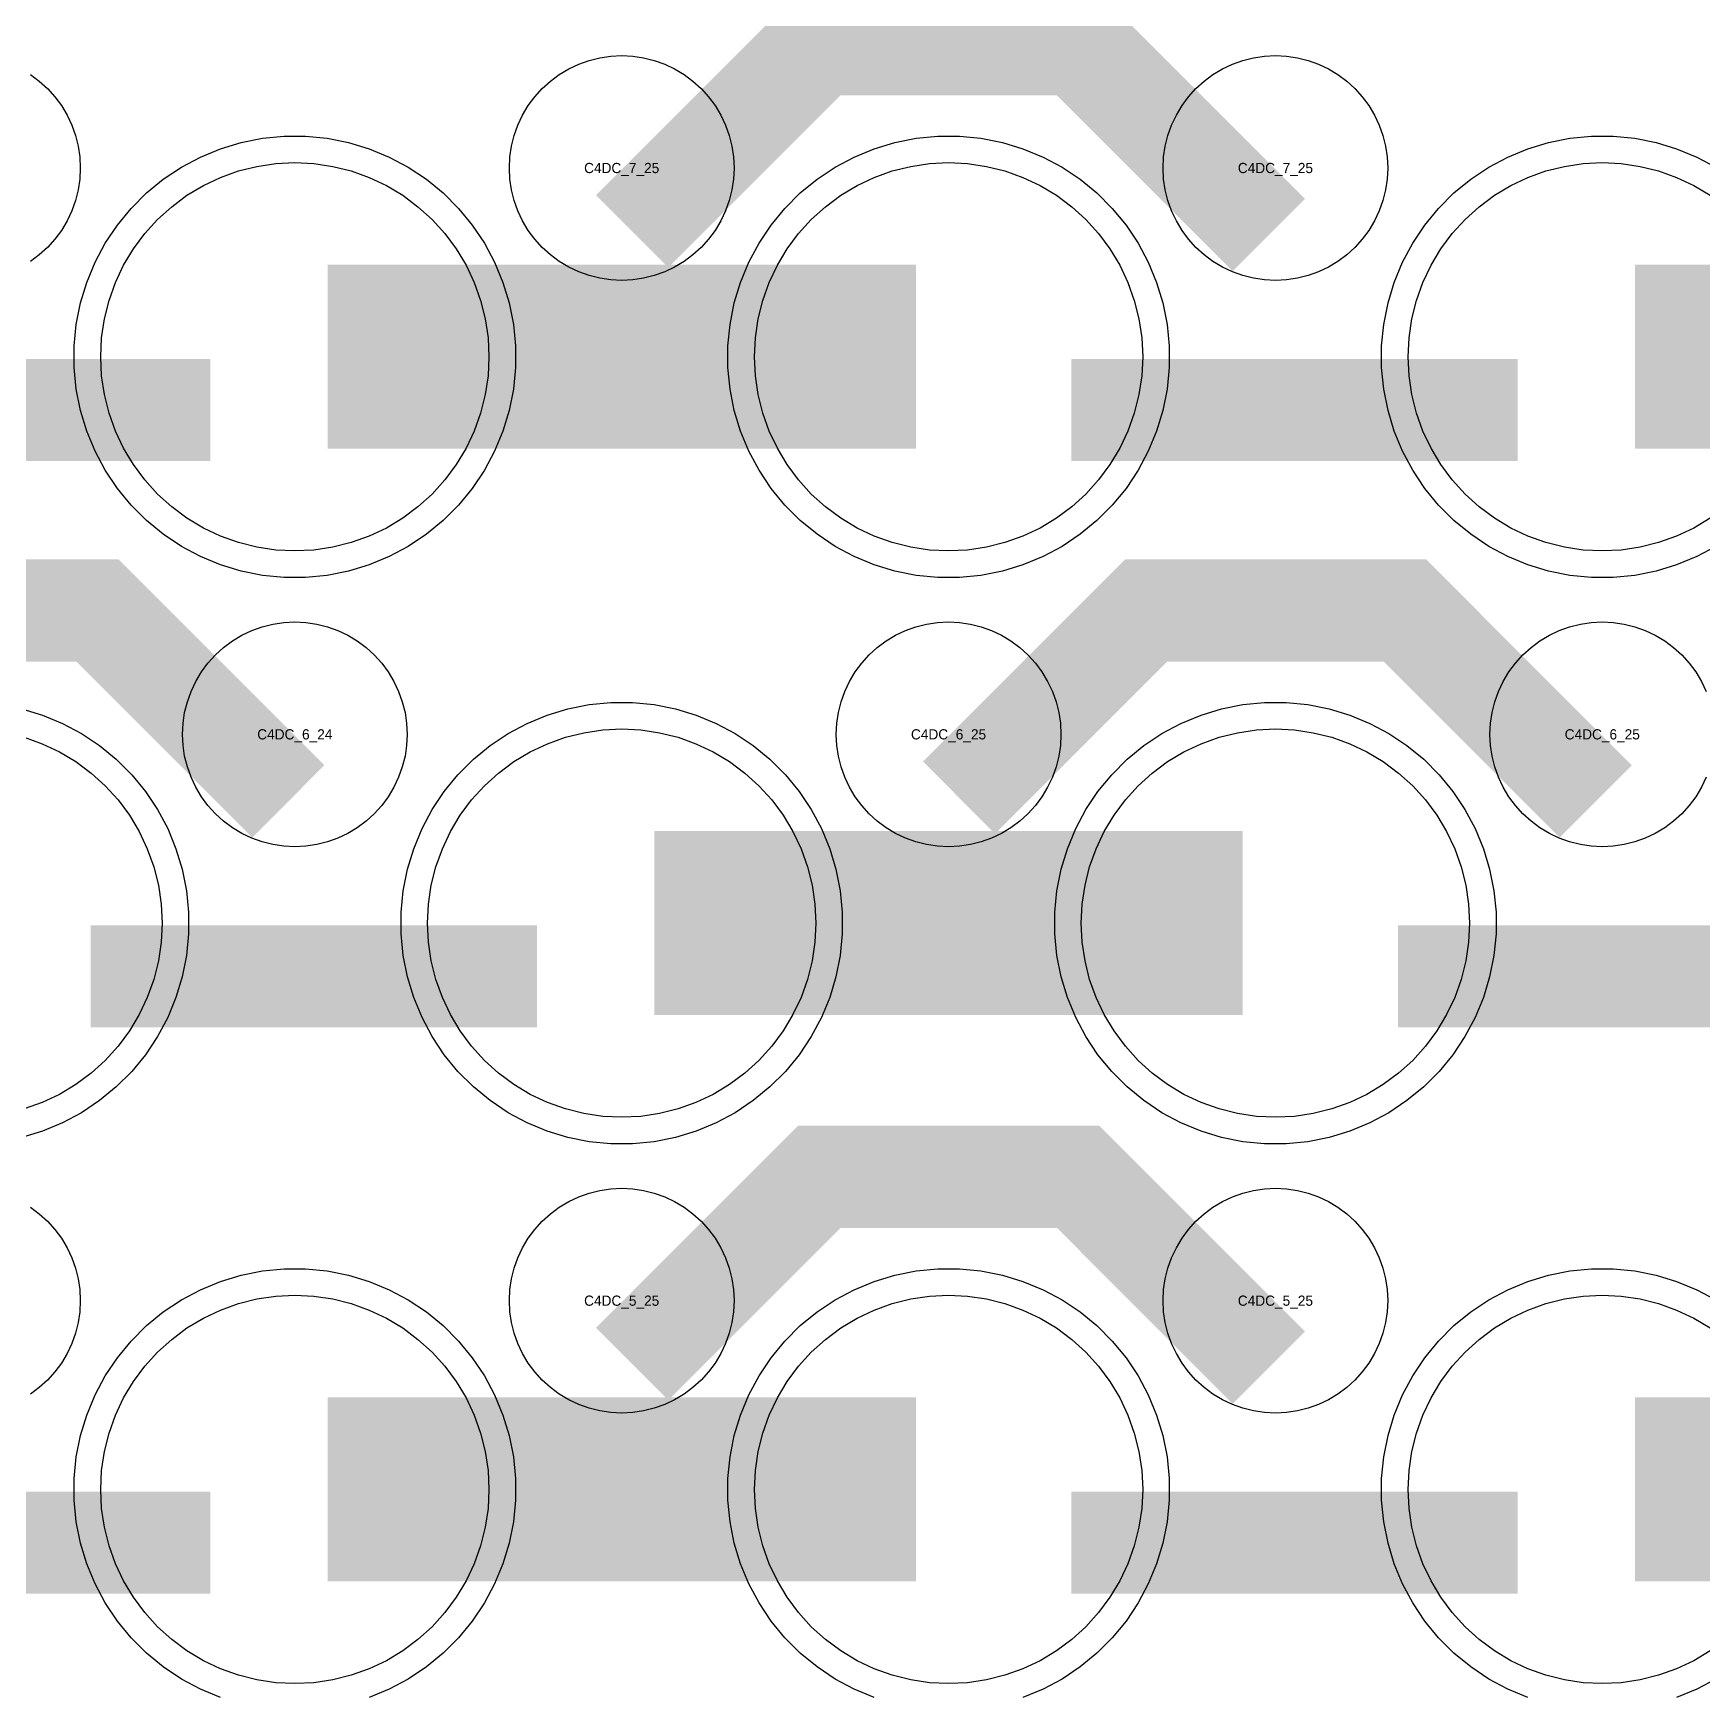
# Model space of a CAD drawing. Extents: x -11880 to 11880, y -14992 to 14992.
# Drawn here: x -4144 to -3735.4, y -14196 to -13790.5 of the extents above; entities that cross this region are included whole.
import ezdxf
from ezdxf.enums import TextEntityAlignment as Align

# ---------------------------------------------------------------- set-up
doc = ezdxf.new("R2010")
doc.units = 0
doc.header["$MEASUREMENT"] = 0
for name, color, linetype in [('GDS_775_DT_237', 138, 'CONTINUOUS'), ('RDL1_FS', 34, 'CONTINUOUS'), ('RDL_BS', 160, 'CONTINUOUS')]:
    doc.layers.add(name, color=color, linetype=linetype)

msp = doc.modelspace()

# ---------------------------------------------------------------- linework, layer by layer
at = {"layer": 'RDL1_FS', "color": 241, "true_color": 0xf7abae}
for points in [[(-4080, -13917.124), (-4084.657, -13916.895), (-4089.268, -13916.211), (-4093.791, -13915.079), (-4098.181, -13913.507), (-4102.395, -13911.515), (-4106.395, -13909.117), (-4110.14, -13906.339), (-4113.594, -13903.209), (-4116.724, -13899.755), (-4119.502, -13896.01), (-4121.9, -13892.01), (-4123.892, -13887.796), (-4125.464, -13883.406), (-4126.596, -13878.883), (-4127.28, -13874.272), (-4127.509, -13869.615), (-4127.28, -13864.958), (-4126.596, -13860.347), (-4125.464, -13855.824), (-4123.892, -13851.434), (-4121.9, -13847.22), (-4119.502, -13843.22), (-4116.724, -13839.475), (-4113.594, -13836.021), (-4110.14, -13832.891), (-4106.395, -13830.113), (-4102.395, -13827.715), (-4098.181, -13825.723), (-4093.791, -13824.151), (-4089.268, -13823.019), (-4084.657, -13822.335), (-4080, -13822.106), (-4075.343, -13822.335), (-4070.732, -13823.019), (-4066.209, -13824.151), (-4061.819, -13825.723), (-4057.605, -13827.715), (-4053.605, -13830.113), (-4049.86, -13832.891), (-4046.406, -13836.021), (-4043.276, -13839.475), (-4040.498, -13843.22), (-4038.1, -13847.22), (-4036.108, -13851.434), (-4034.536, -13855.824), (-4033.404, -13860.347), (-4032.72, -13864.958), (-4032.491, -13869.615), (-4032.72, -13874.272), (-4033.404, -13878.883), (-4034.536, -13883.406), (-4036.108, -13887.796), (-4038.1, -13892.01), (-4040.498, -13896.01), (-4043.276, -13899.755), (-4046.406, -13903.209), (-4049.86, -13906.339), (-4053.605, -13909.117), (-4057.605, -13911.515), (-4061.819, -13913.507), (-4066.209, -13915.079), (-4070.732, -13916.211), (-4075.343, -13916.895)], [(-3920, -13917.124), (-3924.657, -13916.895), (-3929.268, -13916.211), (-3933.791, -13915.079), (-3938.181, -13913.507), (-3942.395, -13911.515), (-3946.395, -13909.117), (-3950.14, -13906.339), (-3953.594, -13903.209), (-3956.724, -13899.755), (-3959.502, -13896.01), (-3961.9, -13892.01), (-3963.892, -13887.796), (-3965.464, -13883.406), (-3966.596, -13878.883), (-3967.28, -13874.272), (-3967.509, -13869.615), (-3967.28, -13864.958), (-3966.596, -13860.347), (-3965.464, -13855.824), (-3963.892, -13851.434), (-3961.9, -13847.22), (-3959.502, -13843.22), (-3956.724, -13839.475), (-3953.594, -13836.021), (-3950.14, -13832.891), (-3946.395, -13830.113), (-3942.395, -13827.715), (-3938.181, -13825.723), (-3933.791, -13824.151), (-3929.268, -13823.019), (-3924.657, -13822.335), (-3920, -13822.106), (-3915.343, -13822.335), (-3910.732, -13823.019), (-3906.209, -13824.151), (-3901.819, -13825.723), (-3897.605, -13827.715), (-3893.605, -13830.113), (-3889.86, -13832.891), (-3886.406, -13836.021), (-3883.276, -13839.475), (-3880.498, -13843.22), (-3878.1, -13847.22), (-3876.108, -13851.434), (-3874.536, -13855.824), (-3873.404, -13860.347), (-3872.72, -13864.958), (-3872.491, -13869.615), (-3872.72, -13874.272), (-3873.404, -13878.883), (-3874.536, -13883.406), (-3876.108, -13887.796), (-3878.1, -13892.01), (-3880.498, -13896.01), (-3883.276, -13899.755), (-3886.406, -13903.209), (-3889.86, -13906.339), (-3893.605, -13909.117), (-3897.605, -13911.515), (-3901.819, -13913.507), (-3906.209, -13915.079), (-3910.732, -13916.211), (-3915.343, -13916.895)], [(-4000, -14055.689), (-4004.657, -14055.46), (-4009.268, -14054.776), (-4013.791, -14053.644), (-4018.181, -14052.072), (-4022.395, -14050.08), (-4026.395, -14047.682), (-4030.14, -14044.904), (-4033.594, -14041.774), (-4036.724, -14038.32), (-4039.502, -14034.575), (-4041.9, -14030.575), (-4043.892, -14026.361), (-4045.464, -14021.971), (-4046.596, -14017.448), (-4047.28, -14012.837), (-4047.509, -14008.18), (-4047.28, -14003.523), (-4046.596, -13998.912), (-4045.464, -13994.389), (-4043.892, -13989.999), (-4041.9, -13985.785), (-4039.502, -13981.785), (-4036.724, -13978.04), (-4033.594, -13974.586), (-4030.14, -13971.456), (-4026.395, -13968.678), (-4022.395, -13966.28), (-4018.181, -13964.288), (-4013.791, -13962.716), (-4009.268, -13961.584), (-4004.657, -13960.9), (-4000, -13960.671), (-3995.343, -13960.9), (-3990.732, -13961.584), (-3986.209, -13962.716), (-3981.819, -13964.288), (-3977.605, -13966.28), (-3973.605, -13968.678), (-3969.86, -13971.456), (-3966.406, -13974.586), (-3963.276, -13978.04), (-3960.498, -13981.785), (-3958.1, -13985.785), (-3956.108, -13989.999), (-3954.536, -13994.389), (-3953.404, -13998.912), (-3952.72, -14003.523), (-3952.491, -14008.18), (-3952.72, -14012.837), (-3953.404, -14017.448), (-3954.536, -14021.971), (-3956.108, -14026.361), (-3958.1, -14030.575), (-3960.498, -14034.575), (-3963.276, -14038.32), (-3966.406, -14041.774), (-3969.86, -14044.904), (-3973.605, -14047.682), (-3977.605, -14050.08), (-3981.819, -14052.072), (-3986.209, -14053.644), (-3990.732, -14054.776), (-3995.343, -14055.46)], [(-3840, -14055.689), (-3844.657, -14055.46), (-3849.268, -14054.776), (-3853.791, -14053.644), (-3858.181, -14052.072), (-3862.395, -14050.08), (-3866.395, -14047.682), (-3870.14, -14044.904), (-3873.594, -14041.774), (-3876.724, -14038.32), (-3879.502, -14034.575), (-3881.9, -14030.575), (-3883.892, -14026.361), (-3885.464, -14021.971), (-3886.596, -14017.448), (-3887.28, -14012.837), (-3887.509, -14008.18), (-3887.28, -14003.523), (-3886.596, -13998.912), (-3885.464, -13994.389), (-3883.892, -13989.999), (-3881.9, -13985.785), (-3879.502, -13981.785), (-3876.724, -13978.04), (-3873.594, -13974.586), (-3870.14, -13971.456), (-3866.395, -13968.678), (-3862.395, -13966.28), (-3858.181, -13964.288), (-3853.791, -13962.716), (-3849.268, -13961.584), (-3844.657, -13960.9), (-3840, -13960.671), (-3835.343, -13960.9), (-3830.732, -13961.584), (-3826.209, -13962.716), (-3821.819, -13964.288), (-3817.605, -13966.28), (-3813.605, -13968.678), (-3809.86, -13971.456), (-3806.406, -13974.586), (-3803.276, -13978.04), (-3800.498, -13981.785), (-3798.1, -13985.785), (-3796.108, -13989.999), (-3794.536, -13994.389), (-3793.404, -13998.912), (-3792.72, -14003.523), (-3792.491, -14008.18), (-3792.72, -14012.837), (-3793.404, -14017.448), (-3794.536, -14021.971), (-3796.108, -14026.361), (-3798.1, -14030.575), (-3800.498, -14034.575), (-3803.276, -14038.32), (-3806.406, -14041.774), (-3809.86, -14044.904), (-3813.605, -14047.682), (-3817.605, -14050.08), (-3821.819, -14052.072), (-3826.209, -14053.644), (-3830.732, -14054.776), (-3835.343, -14055.46)], [(-4080, -14194.254), (-4084.657, -14194.025), (-4089.268, -14193.341), (-4093.791, -14192.209), (-4098.181, -14190.637), (-4102.395, -14188.645), (-4106.395, -14186.247), (-4110.14, -14183.469), (-4113.594, -14180.339), (-4116.724, -14176.885), (-4119.502, -14173.14), (-4121.9, -14169.14), (-4123.892, -14164.926), (-4125.464, -14160.536), (-4126.596, -14156.013), (-4127.28, -14151.402), (-4127.509, -14146.745), (-4127.28, -14142.088), (-4126.596, -14137.477), (-4125.464, -14132.954), (-4123.892, -14128.564), (-4121.9, -14124.35), (-4119.502, -14120.35), (-4116.724, -14116.605), (-4113.594, -14113.151), (-4110.14, -14110.021), (-4106.395, -14107.243), (-4102.395, -14104.845), (-4098.181, -14102.853), (-4093.791, -14101.281), (-4089.268, -14100.149), (-4084.657, -14099.465), (-4080, -14099.236), (-4075.343, -14099.465), (-4070.732, -14100.149), (-4066.209, -14101.281), (-4061.819, -14102.853), (-4057.605, -14104.845), (-4053.605, -14107.243), (-4049.86, -14110.021), (-4046.406, -14113.151), (-4043.276, -14116.605), (-4040.498, -14120.35), (-4038.1, -14124.35), (-4036.108, -14128.564), (-4034.536, -14132.954), (-4033.404, -14137.477), (-4032.72, -14142.088), (-4032.491, -14146.745), (-4032.72, -14151.402), (-4033.404, -14156.013), (-4034.536, -14160.536), (-4036.108, -14164.926), (-4038.1, -14169.14), (-4040.498, -14173.14), (-4043.276, -14176.885), (-4046.406, -14180.339), (-4049.86, -14183.469), (-4053.605, -14186.247), (-4057.605, -14188.645), (-4061.819, -14190.637), (-4066.209, -14192.209), (-4070.732, -14193.341), (-4075.343, -14194.025)], [(-3920, -14194.254), (-3924.657, -14194.025), (-3929.268, -14193.341), (-3933.791, -14192.209), (-3938.181, -14190.637), (-3942.395, -14188.645), (-3946.395, -14186.247), (-3950.14, -14183.469), (-3953.594, -14180.339), (-3956.724, -14176.885), (-3959.502, -14173.14), (-3961.9, -14169.14), (-3963.892, -14164.926), (-3965.464, -14160.536), (-3966.596, -14156.013), (-3967.28, -14151.402), (-3967.509, -14146.745), (-3967.28, -14142.088), (-3966.596, -14137.477), (-3965.464, -14132.954), (-3963.892, -14128.564), (-3961.9, -14124.35), (-3959.502, -14120.35), (-3956.724, -14116.605), (-3953.594, -14113.151), (-3950.14, -14110.021), (-3946.395, -14107.243), (-3942.395, -14104.845), (-3938.181, -14102.853), (-3933.791, -14101.281), (-3929.268, -14100.149), (-3924.657, -14099.465), (-3920, -14099.236), (-3915.343, -14099.465), (-3910.732, -14100.149), (-3906.209, -14101.281), (-3901.819, -14102.853), (-3897.605, -14104.845), (-3893.605, -14107.243), (-3889.86, -14110.021), (-3886.406, -14113.151), (-3883.276, -14116.605), (-3880.498, -14120.35), (-3878.1, -14124.35), (-3876.108, -14128.564), (-3874.536, -14132.954), (-3873.404, -14137.477), (-3872.72, -14142.088), (-3872.491, -14146.745), (-3872.72, -14151.402), (-3873.404, -14156.013), (-3874.536, -14160.536), (-3876.108, -14164.926), (-3878.1, -14169.14), (-3880.498, -14173.14), (-3883.276, -14176.885), (-3886.406, -14180.339), (-3889.86, -14183.469), (-3893.605, -14186.247), (-3897.605, -14188.645), (-3901.819, -14190.637), (-3906.209, -14192.209), (-3910.732, -14193.341), (-3915.343, -14194.025)]]:
    msp.add_lwpolyline(points, close=True, dxfattribs=at)
for points in [[(-3733.605, -13909.117), (-3737.605, -13911.515), (-3741.819, -13913.507), (-3746.209, -13915.079), (-3750.732, -13916.211), (-3755.343, -13916.895), (-3760, -13917.124), (-3764.657, -13916.895), (-3769.268, -13916.211), (-3773.791, -13915.079), (-3778.181, -13913.507), (-3782.395, -13911.515), (-3786.395, -13909.117), (-3790.14, -13906.339), (-3793.594, -13903.209), (-3796.724, -13899.755), (-3799.502, -13896.01), (-3801.9, -13892.01), (-3803.892, -13887.796), (-3805.464, -13883.406), (-3806.596, -13878.883), (-3807.28, -13874.272), (-3807.509, -13869.615), (-3807.28, -13864.958), (-3806.596, -13860.347), (-3805.464, -13855.824), (-3803.892, -13851.434), (-3801.9, -13847.22), (-3799.502, -13843.22), (-3796.724, -13839.475), (-3793.594, -13836.021), (-3790.14, -13832.891), (-3786.395, -13830.113), (-3782.395, -13827.715), (-3778.181, -13825.723), (-3773.791, -13824.151), (-3769.268, -13823.019), (-3764.657, -13822.335), (-3760, -13822.106), (-3755.343, -13822.335), (-3750.732, -13823.019), (-3746.209, -13824.151), (-3741.819, -13825.723), (-3737.605, -13827.715), (-3733.605, -13830.113)], [(-4146.209, -13962.716), (-4141.819, -13964.288), (-4137.605, -13966.28), (-4133.605, -13968.678), (-4129.86, -13971.456), (-4126.406, -13974.586), (-4123.276, -13978.04), (-4120.498, -13981.785), (-4118.1, -13985.785), (-4116.108, -13989.999), (-4114.536, -13994.389), (-4113.404, -13998.912), (-4112.72, -14003.523), (-4112.491, -14008.18), (-4112.72, -14012.837), (-4113.404, -14017.448), (-4114.536, -14021.971), (-4116.108, -14026.361), (-4118.1, -14030.575), (-4120.498, -14034.575), (-4123.276, -14038.32), (-4126.406, -14041.774), (-4129.86, -14044.904), (-4133.605, -14047.682), (-4137.605, -14050.08), (-4141.819, -14052.072), (-4146.209, -14053.644)], [(-3733.605, -14186.247), (-3737.605, -14188.645), (-3741.819, -14190.637), (-3746.209, -14192.209), (-3750.732, -14193.341), (-3755.343, -14194.025), (-3760, -14194.254), (-3764.657, -14194.025), (-3769.268, -14193.341), (-3773.791, -14192.209), (-3778.181, -14190.637), (-3782.395, -14188.645), (-3786.395, -14186.247), (-3790.14, -14183.469), (-3793.594, -14180.339), (-3796.724, -14176.885), (-3799.502, -14173.14), (-3801.9, -14169.14), (-3803.892, -14164.926), (-3805.464, -14160.536), (-3806.596, -14156.013), (-3807.28, -14151.402), (-3807.509, -14146.745), (-3807.28, -14142.088), (-3806.596, -14137.477), (-3805.464, -14132.954), (-3803.892, -14128.564), (-3801.9, -14124.35), (-3799.502, -14120.35), (-3796.724, -14116.605), (-3793.594, -14113.151), (-3790.14, -14110.021), (-3786.395, -14107.243), (-3782.395, -14104.845), (-3778.181, -14102.853), (-3773.791, -14101.281), (-3769.268, -14100.149), (-3764.657, -14099.465), (-3760, -14099.236), (-3755.343, -14099.465), (-3750.732, -14100.149), (-3746.209, -14101.281), (-3741.819, -14102.853), (-3737.605, -14104.845), (-3733.605, -14107.243)]]:
    msp.add_lwpolyline(points, dxfattribs=at)
for points in [[(-4071.998, -13869.615, 45, 45, 0), (-3999.998, -13869.615, 45, 45, 0)], [(-3999.998, -13869.615, 45, 45, 0), (-3927.998, -13869.615, 45, 45, 0)], [(-3751.998, -13869.615, 45, 45, 0), (-3679.998, -13869.615, 45, 45, 0)], [(-3991.998, -14008.18, 45, 45, 0), (-3919.998, -14008.18, 45, 45, 0)], [(-3919.998, -14008.18, 45, 45, 0), (-3847.998, -14008.18, 45, 45, 0)], [(-4071.998, -14146.745, 45, 45, 0), (-3999.998, -14146.745, 45, 45, 0)], [(-3999.998, -14146.745, 45, 45, 0), (-3927.998, -14146.745, 45, 45, 0)], [(-3751.998, -14146.745, 45, 45, 0), (-3679.998, -14146.745, 45, 45, 0)]]:
    msp.add_lwpolyline(points, format="xyseb", dxfattribs=at)
at = {"layer": 'RDL_BS'}
for points in [[(-3997.438, -13838.929, 25, 25, 0), (-3951.623, -13793.114, 25, 25, 0), (-3918.07, -13793.114, 25, 25, 0)], [(-3841.599, -13839.828, 25, 25, 0), (-3888.313, -13793.114, 25, 25, 0), (-3918.071, -13793.114, 25, 25, 0)], [(-4081.599, -13978.393, 25, 25, 0), (-4128.313, -13931.679, 25, 25, 0), (-4158.071, -13931.679, 25, 25, 0)], [(-3917.438, -13977.494, 25, 25, 0), (-3871.623, -13931.679, 25, 25, 0), (-3838.07, -13931.679, 25, 25, 0)], [(-3761.599, -13978.393, 25, 25, 0), (-3808.313, -13931.679, 25, 25, 0), (-3838.071, -13931.679, 25, 25, 0)], [(-3997.438, -14116.059, 25, 25, 0), (-3951.623, -14070.244, 25, 25, 0), (-3918.07, -14070.244, 25, 25, 0)], [(-3841.599, -14116.958, 25, 25, 0), (-3888.313, -14070.244, 25, 25, 0), (-3918.071, -14070.244, 25, 25, 0)]]:
    msp.add_lwpolyline(points, format="xyseb", dxfattribs=at)
for points in [[(-4000, -13850.921), (-4002.693, -13850.789), (-4005.365, -13850.393), (-4007.984, -13849.736), (-4010.519, -13848.829), (-4012.956, -13847.677), (-4015.28, -13846.284), (-4017.443, -13844.681), (-4019.442, -13842.869), (-4021.254, -13840.87), (-4022.857, -13838.707), (-4024.25, -13836.383), (-4025.402, -13833.946), (-4026.309, -13831.411), (-4026.966, -13828.792), (-4027.362, -13826.12), (-4027.494, -13823.427), (-4027.362, -13820.734), (-4026.966, -13818.062), (-4026.309, -13815.443), (-4025.402, -13812.908), (-4024.25, -13810.471), (-4022.857, -13808.147), (-4021.254, -13805.984), (-4019.442, -13803.985), (-4017.443, -13802.173), (-4015.28, -13800.57), (-4012.956, -13799.177), (-4010.519, -13798.025), (-4007.984, -13797.118), (-4005.365, -13796.461), (-4002.693, -13796.065), (-4000, -13795.933), (-3997.307, -13796.065), (-3994.635, -13796.461), (-3992.016, -13797.118), (-3989.481, -13798.025), (-3987.044, -13799.177), (-3984.72, -13800.57), (-3982.557, -13802.173), (-3980.558, -13803.985), (-3978.746, -13805.984), (-3977.143, -13808.147), (-3975.75, -13810.471), (-3974.598, -13812.908), (-3973.691, -13815.443), (-3973.034, -13818.062), (-3972.638, -13820.734), (-3972.506, -13823.427), (-3972.638, -13826.12), (-3973.034, -13828.792), (-3973.691, -13831.411), (-3974.598, -13833.946), (-3975.75, -13836.383), (-3977.143, -13838.707), (-3978.746, -13840.87), (-3980.558, -13842.869), (-3982.557, -13844.681), (-3984.72, -13846.284), (-3987.044, -13847.677), (-3989.481, -13848.829), (-3992.016, -13849.736), (-3994.635, -13850.393), (-3997.307, -13850.789)], [(-3840, -13850.921), (-3842.693, -13850.789), (-3845.365, -13850.393), (-3847.984, -13849.736), (-3850.519, -13848.829), (-3852.956, -13847.677), (-3855.28, -13846.284), (-3857.443, -13844.681), (-3859.442, -13842.869), (-3861.254, -13840.87), (-3862.857, -13838.707), (-3864.25, -13836.383), (-3865.402, -13833.946), (-3866.309, -13831.411), (-3866.966, -13828.792), (-3867.362, -13826.12), (-3867.494, -13823.427), (-3867.362, -13820.734), (-3866.966, -13818.062), (-3866.309, -13815.443), (-3865.402, -13812.908), (-3864.25, -13810.471), (-3862.857, -13808.147), (-3861.254, -13805.984), (-3859.442, -13803.985), (-3857.443, -13802.173), (-3855.28, -13800.57), (-3852.956, -13799.177), (-3850.519, -13798.025), (-3847.984, -13797.118), (-3845.365, -13796.461), (-3842.693, -13796.065), (-3840, -13795.933), (-3837.307, -13796.065), (-3834.635, -13796.461), (-3832.016, -13797.118), (-3829.481, -13798.025), (-3827.044, -13799.177), (-3824.72, -13800.57), (-3822.557, -13802.173), (-3820.558, -13803.985), (-3818.746, -13805.984), (-3817.143, -13808.147), (-3815.75, -13810.471), (-3814.598, -13812.908), (-3813.691, -13815.443), (-3813.034, -13818.062), (-3812.638, -13820.734), (-3812.506, -13823.427), (-3812.638, -13826.12), (-3813.034, -13828.792), (-3813.691, -13831.411), (-3814.598, -13833.946), (-3815.75, -13836.383), (-3817.143, -13838.707), (-3818.746, -13840.87), (-3820.558, -13842.869), (-3822.557, -13844.681), (-3824.72, -13846.284), (-3827.044, -13847.677), (-3829.481, -13848.829), (-3832.016, -13849.736), (-3834.635, -13850.393), (-3837.307, -13850.789)], [(-4080, -13989.486), (-4082.693, -13989.354), (-4085.365, -13988.958), (-4087.984, -13988.301), (-4090.519, -13987.394), (-4092.956, -13986.242), (-4095.28, -13984.849), (-4097.443, -13983.246), (-4099.442, -13981.434), (-4101.254, -13979.435), (-4102.857, -13977.272), (-4104.25, -13974.948), (-4105.402, -13972.511), (-4106.309, -13969.976), (-4106.966, -13967.357), (-4107.362, -13964.685), (-4107.494, -13961.992), (-4107.362, -13959.299), (-4106.966, -13956.627), (-4106.309, -13954.008), (-4105.402, -13951.473), (-4104.25, -13949.036), (-4102.857, -13946.712), (-4101.254, -13944.549), (-4099.442, -13942.55), (-4097.443, -13940.738), (-4095.28, -13939.135), (-4092.956, -13937.742), (-4090.519, -13936.59), (-4087.984, -13935.683), (-4085.365, -13935.026), (-4082.693, -13934.63), (-4080, -13934.498), (-4077.307, -13934.63), (-4074.635, -13935.026), (-4072.016, -13935.683), (-4069.481, -13936.59), (-4067.044, -13937.742), (-4064.72, -13939.135), (-4062.557, -13940.738), (-4060.558, -13942.55), (-4058.746, -13944.549), (-4057.143, -13946.712), (-4055.75, -13949.036), (-4054.598, -13951.473), (-4053.691, -13954.008), (-4053.034, -13956.627), (-4052.638, -13959.299), (-4052.506, -13961.992), (-4052.638, -13964.685), (-4053.034, -13967.357), (-4053.691, -13969.976), (-4054.598, -13972.511), (-4055.75, -13974.948), (-4057.143, -13977.272), (-4058.746, -13979.435), (-4060.558, -13981.434), (-4062.557, -13983.246), (-4064.72, -13984.849), (-4067.044, -13986.242), (-4069.481, -13987.394), (-4072.016, -13988.301), (-4074.635, -13988.958), (-4077.307, -13989.354)], [(-3920, -13989.486), (-3922.693, -13989.354), (-3925.365, -13988.958), (-3927.984, -13988.301), (-3930.519, -13987.394), (-3932.956, -13986.242), (-3935.28, -13984.849), (-3937.443, -13983.246), (-3939.442, -13981.434), (-3941.254, -13979.435), (-3942.857, -13977.272), (-3944.25, -13974.948), (-3945.402, -13972.511), (-3946.309, -13969.976), (-3946.966, -13967.357), (-3947.362, -13964.685), (-3947.494, -13961.992), (-3947.362, -13959.299), (-3946.966, -13956.627), (-3946.309, -13954.008), (-3945.402, -13951.473), (-3944.25, -13949.036), (-3942.857, -13946.712), (-3941.254, -13944.549), (-3939.442, -13942.55), (-3937.443, -13940.738), (-3935.28, -13939.135), (-3932.956, -13937.742), (-3930.519, -13936.59), (-3927.984, -13935.683), (-3925.365, -13935.026), (-3922.693, -13934.63), (-3920, -13934.498), (-3917.307, -13934.63), (-3914.635, -13935.026), (-3912.016, -13935.683), (-3909.481, -13936.59), (-3907.044, -13937.742), (-3904.72, -13939.135), (-3902.557, -13940.738), (-3900.558, -13942.55), (-3898.746, -13944.549), (-3897.143, -13946.712), (-3895.75, -13949.036), (-3894.598, -13951.473), (-3893.691, -13954.008), (-3893.034, -13956.627), (-3892.638, -13959.299), (-3892.506, -13961.992), (-3892.638, -13964.685), (-3893.034, -13967.357), (-3893.691, -13969.976), (-3894.598, -13972.511), (-3895.75, -13974.948), (-3897.143, -13977.272), (-3898.746, -13979.435), (-3900.558, -13981.434), (-3902.557, -13983.246), (-3904.72, -13984.849), (-3907.044, -13986.242), (-3909.481, -13987.394), (-3912.016, -13988.301), (-3914.635, -13988.958), (-3917.307, -13989.354)], [(-4000, -14128.051), (-4002.693, -14127.919), (-4005.365, -14127.523), (-4007.984, -14126.866), (-4010.519, -14125.959), (-4012.956, -14124.807), (-4015.28, -14123.414), (-4017.443, -14121.811), (-4019.442, -14119.999), (-4021.254, -14118), (-4022.857, -14115.837), (-4024.25, -14113.513), (-4025.402, -14111.076), (-4026.309, -14108.541), (-4026.966, -14105.922), (-4027.362, -14103.25), (-4027.494, -14100.557), (-4027.362, -14097.864), (-4026.966, -14095.192), (-4026.309, -14092.573), (-4025.402, -14090.038), (-4024.25, -14087.601), (-4022.857, -14085.277), (-4021.254, -14083.114), (-4019.442, -14081.115), (-4017.443, -14079.303), (-4015.28, -14077.7), (-4012.956, -14076.307), (-4010.519, -14075.155), (-4007.984, -14074.248), (-4005.365, -14073.591), (-4002.693, -14073.195), (-4000, -14073.063), (-3997.307, -14073.195), (-3994.635, -14073.591), (-3992.016, -14074.248), (-3989.481, -14075.155), (-3987.044, -14076.307), (-3984.72, -14077.7), (-3982.557, -14079.303), (-3980.558, -14081.115), (-3978.746, -14083.114), (-3977.143, -14085.277), (-3975.75, -14087.601), (-3974.598, -14090.038), (-3973.691, -14092.573), (-3973.034, -14095.192), (-3972.638, -14097.864), (-3972.506, -14100.557), (-3972.638, -14103.25), (-3973.034, -14105.922), (-3973.691, -14108.541), (-3974.598, -14111.076), (-3975.75, -14113.513), (-3977.143, -14115.837), (-3978.746, -14118), (-3980.558, -14119.999), (-3982.557, -14121.811), (-3984.72, -14123.414), (-3987.044, -14124.807), (-3989.481, -14125.959), (-3992.016, -14126.866), (-3994.635, -14127.523), (-3997.307, -14127.919)], [(-3840, -14128.051), (-3842.693, -14127.919), (-3845.365, -14127.523), (-3847.984, -14126.866), (-3850.519, -14125.959), (-3852.956, -14124.807), (-3855.28, -14123.414), (-3857.443, -14121.811), (-3859.442, -14119.999), (-3861.254, -14118), (-3862.857, -14115.837), (-3864.25, -14113.513), (-3865.402, -14111.076), (-3866.309, -14108.541), (-3866.966, -14105.922), (-3867.362, -14103.25), (-3867.494, -14100.557), (-3867.362, -14097.864), (-3866.966, -14095.192), (-3866.309, -14092.573), (-3865.402, -14090.038), (-3864.25, -14087.601), (-3862.857, -14085.277), (-3861.254, -14083.114), (-3859.442, -14081.115), (-3857.443, -14079.303), (-3855.28, -14077.7), (-3852.956, -14076.307), (-3850.519, -14075.155), (-3847.984, -14074.248), (-3845.365, -14073.591), (-3842.693, -14073.195), (-3840, -14073.063), (-3837.307, -14073.195), (-3834.635, -14073.591), (-3832.016, -14074.248), (-3829.481, -14075.155), (-3827.044, -14076.307), (-3824.72, -14077.7), (-3822.557, -14079.303), (-3820.558, -14081.115), (-3818.746, -14083.114), (-3817.143, -14085.277), (-3815.75, -14087.601), (-3814.598, -14090.038), (-3813.691, -14092.573), (-3813.034, -14095.192), (-3812.638, -14097.864), (-3812.506, -14100.557), (-3812.638, -14103.25), (-3813.034, -14105.922), (-3813.691, -14108.541), (-3814.598, -14111.076), (-3815.75, -14113.513), (-3817.143, -14115.837), (-3818.746, -14118), (-3820.558, -14119.999), (-3822.557, -14121.811), (-3824.72, -14123.414), (-3827.044, -14124.807), (-3829.481, -14125.959), (-3832.016, -14126.866), (-3834.635, -14127.523), (-3837.307, -14127.919)]]:
    msp.add_lwpolyline(points, close=True, dxfattribs=at)
for points in [[(-4144.72, -13800.57), (-4142.557, -13802.173), (-4140.558, -13803.985), (-4138.746, -13805.984), (-4137.143, -13808.147), (-4135.75, -13810.471), (-4134.598, -13812.908), (-4133.691, -13815.443), (-4133.034, -13818.062), (-4132.638, -13820.734), (-4132.506, -13823.427), (-4132.638, -13826.12), (-4133.034, -13828.792), (-4133.691, -13831.411), (-4134.598, -13833.946), (-4135.75, -13836.383), (-4137.143, -13838.707), (-4138.746, -13840.87), (-4140.558, -13842.869), (-4142.557, -13844.681), (-4144.72, -13846.284)], [(-3734.598, -13972.511), (-3735.75, -13974.948), (-3737.143, -13977.272), (-3738.746, -13979.435), (-3740.558, -13981.434), (-3742.557, -13983.246), (-3744.72, -13984.849), (-3747.044, -13986.242), (-3749.481, -13987.394), (-3752.016, -13988.301), (-3754.635, -13988.958), (-3757.307, -13989.354), (-3760, -13989.486), (-3762.693, -13989.354), (-3765.365, -13988.958), (-3767.984, -13988.301), (-3770.519, -13987.394), (-3772.956, -13986.242), (-3775.28, -13984.849), (-3777.443, -13983.246), (-3779.442, -13981.434), (-3781.254, -13979.435), (-3782.857, -13977.272), (-3784.25, -13974.948), (-3785.402, -13972.511), (-3786.309, -13969.976), (-3786.966, -13967.357), (-3787.362, -13964.685), (-3787.494, -13961.992), (-3787.362, -13959.299), (-3786.966, -13956.627), (-3786.309, -13954.008), (-3785.402, -13951.473), (-3784.25, -13949.036), (-3782.857, -13946.712), (-3781.254, -13944.549), (-3779.442, -13942.55), (-3777.443, -13940.738), (-3775.28, -13939.135), (-3772.956, -13937.742), (-3770.519, -13936.59), (-3767.984, -13935.683), (-3765.365, -13935.026), (-3762.693, -13934.63), (-3760, -13934.498), (-3757.307, -13934.63), (-3754.635, -13935.026), (-3752.016, -13935.683), (-3749.481, -13936.59), (-3747.044, -13937.742), (-3744.72, -13939.135), (-3742.557, -13940.738), (-3740.558, -13942.55), (-3738.746, -13944.549), (-3737.143, -13946.712), (-3735.75, -13949.036), (-3734.598, -13951.473)], [(-4144.72, -14077.7), (-4142.557, -14079.303), (-4140.558, -14081.115), (-4138.746, -14083.114), (-4137.143, -14085.277), (-4135.75, -14087.601), (-4134.598, -14090.038), (-4133.691, -14092.573), (-4133.034, -14095.192), (-4132.638, -14097.864), (-4132.506, -14100.557), (-4132.638, -14103.25), (-4133.034, -14105.922), (-4133.691, -14108.541), (-4134.598, -14111.076), (-4135.75, -14113.513), (-4137.143, -14115.837), (-4138.746, -14118), (-4140.558, -14119.999), (-4142.557, -14121.811), (-4144.72, -14123.414)]]:
    msp.add_lwpolyline(points, dxfattribs=at)
at = {"layer": 'RDL_BS', "color": 241, "true_color": 0xf7abae}
for points in [[(-4082.644, -13923.615), (-4087.938, -13923.098), (-4093.165, -13922.052), (-4098.205, -13920.521), (-4103.115, -13918.49), (-4107.777, -13915.998), (-4112.191, -13913.051), (-4116.292, -13909.689), (-4120.074, -13905.907), (-4123.436, -13901.806), (-4126.383, -13897.392), (-4128.875, -13892.73), (-4130.906, -13887.82), (-4132.437, -13882.78), (-4133.483, -13877.553), (-4134, -13872.259), (-4134, -13866.971), (-4133.483, -13861.677), (-4132.437, -13856.45), (-4130.906, -13851.41), (-4128.875, -13846.5), (-4126.383, -13841.838), (-4123.436, -13837.424), (-4120.074, -13833.323), (-4116.292, -13829.541), (-4112.191, -13826.179), (-4107.777, -13823.232), (-4103.115, -13820.74), (-4098.205, -13818.709), (-4093.165, -13817.178), (-4087.938, -13816.132), (-4082.644, -13815.615), (-4077.356, -13815.615), (-4072.062, -13816.132), (-4066.835, -13817.178), (-4061.795, -13818.709), (-4056.885, -13820.74), (-4052.223, -13823.232), (-4047.809, -13826.179), (-4043.708, -13829.541), (-4039.926, -13833.323), (-4036.564, -13837.424), (-4033.617, -13841.838), (-4031.125, -13846.5), (-4029.094, -13851.41), (-4027.563, -13856.45), (-4026.517, -13861.677), (-4026, -13866.971), (-4026, -13872.259), (-4026.517, -13877.553), (-4027.563, -13882.78), (-4029.094, -13887.82), (-4031.125, -13892.73), (-4033.617, -13897.392), (-4036.564, -13901.806), (-4039.926, -13905.907), (-4043.708, -13909.689), (-4047.809, -13913.051), (-4052.223, -13915.998), (-4056.885, -13918.49), (-4061.795, -13920.521), (-4066.835, -13922.052), (-4072.062, -13923.098), (-4077.356, -13923.615)], [(-3922.644, -13923.615), (-3927.938, -13923.098), (-3933.165, -13922.052), (-3938.205, -13920.521), (-3943.115, -13918.49), (-3947.777, -13915.998), (-3952.191, -13913.051), (-3956.292, -13909.689), (-3960.074, -13905.907), (-3963.436, -13901.806), (-3966.383, -13897.392), (-3968.875, -13892.73), (-3970.906, -13887.82), (-3972.437, -13882.78), (-3973.483, -13877.553), (-3974, -13872.259), (-3974, -13866.971), (-3973.483, -13861.677), (-3972.437, -13856.45), (-3970.906, -13851.41), (-3968.875, -13846.5), (-3966.383, -13841.838), (-3963.436, -13837.424), (-3960.074, -13833.323), (-3956.292, -13829.541), (-3952.191, -13826.179), (-3947.777, -13823.232), (-3943.115, -13820.74), (-3938.205, -13818.709), (-3933.165, -13817.178), (-3927.938, -13816.132), (-3922.644, -13815.615), (-3917.356, -13815.615), (-3912.062, -13816.132), (-3906.835, -13817.178), (-3901.795, -13818.709), (-3896.885, -13820.74), (-3892.223, -13823.232), (-3887.809, -13826.179), (-3883.708, -13829.541), (-3879.926, -13833.323), (-3876.564, -13837.424), (-3873.617, -13841.838), (-3871.125, -13846.5), (-3869.094, -13851.41), (-3867.563, -13856.45), (-3866.517, -13861.677), (-3866, -13866.971), (-3866, -13872.259), (-3866.517, -13877.553), (-3867.563, -13882.78), (-3869.094, -13887.82), (-3871.125, -13892.73), (-3873.617, -13897.392), (-3876.564, -13901.806), (-3879.926, -13905.907), (-3883.708, -13909.689), (-3887.809, -13913.051), (-3892.223, -13915.998), (-3896.885, -13918.49), (-3901.795, -13920.521), (-3906.835, -13922.052), (-3912.062, -13923.098), (-3917.356, -13923.615)], [(-4002.644, -14062.18), (-4007.938, -14061.663), (-4013.165, -14060.617), (-4018.205, -14059.086), (-4023.115, -14057.055), (-4027.777, -14054.563), (-4032.191, -14051.616), (-4036.292, -14048.254), (-4040.074, -14044.472), (-4043.436, -14040.371), (-4046.383, -14035.957), (-4048.875, -14031.295), (-4050.906, -14026.385), (-4052.437, -14021.345), (-4053.483, -14016.118), (-4054, -14010.824), (-4054, -14005.536), (-4053.483, -14000.242), (-4052.437, -13995.015), (-4050.906, -13989.975), (-4048.875, -13985.065), (-4046.383, -13980.403), (-4043.436, -13975.989), (-4040.074, -13971.888), (-4036.292, -13968.106), (-4032.191, -13964.744), (-4027.777, -13961.797), (-4023.115, -13959.305), (-4018.205, -13957.274), (-4013.165, -13955.743), (-4007.938, -13954.697), (-4002.644, -13954.18), (-3997.356, -13954.18), (-3992.062, -13954.697), (-3986.835, -13955.743), (-3981.795, -13957.274), (-3976.885, -13959.305), (-3972.223, -13961.797), (-3967.809, -13964.744), (-3963.708, -13968.106), (-3959.926, -13971.888), (-3956.564, -13975.989), (-3953.617, -13980.403), (-3951.125, -13985.065), (-3949.094, -13989.975), (-3947.563, -13995.015), (-3946.517, -14000.242), (-3946, -14005.536), (-3946, -14010.824), (-3946.517, -14016.118), (-3947.563, -14021.345), (-3949.094, -14026.385), (-3951.125, -14031.295), (-3953.617, -14035.957), (-3956.564, -14040.371), (-3959.926, -14044.472), (-3963.708, -14048.254), (-3967.809, -14051.616), (-3972.223, -14054.563), (-3976.885, -14057.055), (-3981.795, -14059.086), (-3986.835, -14060.617), (-3992.062, -14061.663), (-3997.356, -14062.18)], [(-3842.644, -14062.18), (-3847.938, -14061.663), (-3853.165, -14060.617), (-3858.205, -14059.086), (-3863.115, -14057.055), (-3867.777, -14054.563), (-3872.191, -14051.616), (-3876.292, -14048.254), (-3880.074, -14044.472), (-3883.436, -14040.371), (-3886.383, -14035.957), (-3888.875, -14031.295), (-3890.906, -14026.385), (-3892.437, -14021.345), (-3893.483, -14016.118), (-3894, -14010.824), (-3894, -14005.536), (-3893.483, -14000.242), (-3892.437, -13995.015), (-3890.906, -13989.975), (-3888.875, -13985.065), (-3886.383, -13980.403), (-3883.436, -13975.989), (-3880.074, -13971.888), (-3876.292, -13968.106), (-3872.191, -13964.744), (-3867.777, -13961.797), (-3863.115, -13959.305), (-3858.205, -13957.274), (-3853.165, -13955.743), (-3847.938, -13954.697), (-3842.644, -13954.18), (-3837.356, -13954.18), (-3832.062, -13954.697), (-3826.835, -13955.743), (-3821.795, -13957.274), (-3816.885, -13959.305), (-3812.223, -13961.797), (-3807.809, -13964.744), (-3803.708, -13968.106), (-3799.926, -13971.888), (-3796.564, -13975.989), (-3793.617, -13980.403), (-3791.125, -13985.065), (-3789.094, -13989.975), (-3787.563, -13995.015), (-3786.517, -14000.242), (-3786, -14005.536), (-3786, -14010.824), (-3786.517, -14016.118), (-3787.563, -14021.345), (-3789.094, -14026.385), (-3791.125, -14031.295), (-3793.617, -14035.957), (-3796.564, -14040.371), (-3799.926, -14044.472), (-3803.708, -14048.254), (-3807.809, -14051.616), (-3812.223, -14054.563), (-3816.885, -14057.055), (-3821.795, -14059.086), (-3826.835, -14060.617), (-3832.062, -14061.663), (-3837.356, -14062.18)]]:
    msp.add_lwpolyline(points, close=True, dxfattribs=at)
for points in [[(-3732.223, -13915.998), (-3736.885, -13918.49), (-3741.795, -13920.521), (-3746.835, -13922.052), (-3752.062, -13923.098), (-3757.356, -13923.615), (-3762.644, -13923.615), (-3767.938, -13923.098), (-3773.165, -13922.052), (-3778.205, -13920.521), (-3783.115, -13918.49), (-3787.777, -13915.998), (-3792.191, -13913.051), (-3796.292, -13909.689), (-3800.074, -13905.907), (-3803.436, -13901.806), (-3806.383, -13897.392), (-3808.875, -13892.73), (-3810.906, -13887.82), (-3812.437, -13882.78), (-3813.483, -13877.553), (-3814, -13872.259), (-3814, -13866.971), (-3813.483, -13861.677), (-3812.437, -13856.45), (-3810.906, -13851.41), (-3808.875, -13846.5), (-3806.383, -13841.838), (-3803.436, -13837.424), (-3800.074, -13833.323), (-3796.292, -13829.541), (-3792.191, -13826.179), (-3787.777, -13823.232), (-3783.115, -13820.74), (-3778.205, -13818.709), (-3773.165, -13817.178), (-3767.938, -13816.132), (-3762.644, -13815.615), (-3757.356, -13815.615), (-3752.062, -13816.132), (-3746.835, -13817.178), (-3741.795, -13818.709), (-3736.885, -13820.74), (-3732.223, -13823.232)], [(-4146.835, -13955.743), (-4141.795, -13957.274), (-4136.885, -13959.305), (-4132.223, -13961.797), (-4127.809, -13964.744), (-4123.708, -13968.106), (-4119.926, -13971.888), (-4116.564, -13975.989), (-4113.617, -13980.403), (-4111.125, -13985.065), (-4109.094, -13989.975), (-4107.563, -13995.015), (-4106.517, -14000.242), (-4106, -14005.536), (-4106, -14010.824), (-4106.517, -14016.118), (-4107.563, -14021.345), (-4109.094, -14026.385), (-4111.125, -14031.295), (-4113.617, -14035.957), (-4116.564, -14040.371), (-4119.926, -14044.472), (-4123.708, -14048.254), (-4127.809, -14051.616), (-4132.223, -14054.563), (-4136.885, -14057.055), (-4141.795, -14059.086), (-4146.835, -14060.617)], [(-4098.205, -14197.651), (-4103.115, -14195.62), (-4107.777, -14193.128), (-4112.191, -14190.181), (-4116.292, -14186.819), (-4120.074, -14183.037), (-4123.436, -14178.936), (-4126.383, -14174.522), (-4128.875, -14169.86), (-4130.906, -14164.95), (-4132.437, -14159.91), (-4133.483, -14154.683), (-4134, -14149.389), (-4134, -14144.101), (-4133.483, -14138.807), (-4132.437, -14133.58), (-4130.906, -14128.54), (-4128.875, -14123.63), (-4126.383, -14118.968), (-4123.436, -14114.554), (-4120.074, -14110.453), (-4116.292, -14106.671), (-4112.191, -14103.309), (-4107.777, -14100.362), (-4103.115, -14097.87), (-4098.205, -14095.839), (-4093.165, -14094.308), (-4087.938, -14093.262), (-4082.644, -14092.745), (-4077.356, -14092.745), (-4072.062, -14093.262), (-4066.835, -14094.308), (-4061.795, -14095.839), (-4056.885, -14097.87), (-4052.223, -14100.362), (-4047.809, -14103.309), (-4043.708, -14106.671), (-4039.926, -14110.453), (-4036.564, -14114.554), (-4033.617, -14118.968), (-4031.125, -14123.63), (-4029.094, -14128.54), (-4027.563, -14133.58), (-4026.517, -14138.807), (-4026, -14144.101), (-4026, -14149.389), (-4026.517, -14154.683), (-4027.563, -14159.91), (-4029.094, -14164.95), (-4031.125, -14169.86), (-4033.617, -14174.522), (-4036.564, -14178.936), (-4039.926, -14183.037), (-4043.708, -14186.819), (-4047.809, -14190.181), (-4052.223, -14193.128), (-4056.885, -14195.62), (-4061.795, -14197.651)], [(-3938.205, -14197.651), (-3943.115, -14195.62), (-3947.777, -14193.128), (-3952.191, -14190.181), (-3956.292, -14186.819), (-3960.074, -14183.037), (-3963.436, -14178.936), (-3966.383, -14174.522), (-3968.875, -14169.86), (-3970.906, -14164.95), (-3972.437, -14159.91), (-3973.483, -14154.683), (-3974, -14149.389), (-3974, -14144.101), (-3973.483, -14138.807), (-3972.437, -14133.58), (-3970.906, -14128.54), (-3968.875, -14123.63), (-3966.383, -14118.968), (-3963.436, -14114.554), (-3960.074, -14110.453), (-3956.292, -14106.671), (-3952.191, -14103.309), (-3947.777, -14100.362), (-3943.115, -14097.87), (-3938.205, -14095.839), (-3933.165, -14094.308), (-3927.938, -14093.262), (-3922.644, -14092.745), (-3917.356, -14092.745), (-3912.062, -14093.262), (-3906.835, -14094.308), (-3901.795, -14095.839), (-3896.885, -14097.87), (-3892.223, -14100.362), (-3887.809, -14103.309), (-3883.708, -14106.671), (-3879.926, -14110.453), (-3876.564, -14114.554), (-3873.617, -14118.968), (-3871.125, -14123.63), (-3869.094, -14128.54), (-3867.563, -14133.58), (-3866.517, -14138.807), (-3866, -14144.101), (-3866, -14149.389), (-3866.517, -14154.683), (-3867.563, -14159.91), (-3869.094, -14164.95), (-3871.125, -14169.86), (-3873.617, -14174.522), (-3876.564, -14178.936), (-3879.926, -14183.037), (-3883.708, -14186.819), (-3887.809, -14190.181), (-3892.223, -14193.128), (-3896.885, -14195.62), (-3901.795, -14197.651)], [(-3778.205, -14197.651), (-3783.115, -14195.62), (-3787.777, -14193.128), (-3792.191, -14190.181), (-3796.292, -14186.819), (-3800.074, -14183.037), (-3803.436, -14178.936), (-3806.383, -14174.522), (-3808.875, -14169.86), (-3810.906, -14164.95), (-3812.437, -14159.91), (-3813.483, -14154.683), (-3814, -14149.389), (-3814, -14144.101), (-3813.483, -14138.807), (-3812.437, -14133.58), (-3810.906, -14128.54), (-3808.875, -14123.63), (-3806.383, -14118.968), (-3803.436, -14114.554), (-3800.074, -14110.453), (-3796.292, -14106.671), (-3792.191, -14103.309), (-3787.777, -14100.362), (-3783.115, -14097.87), (-3778.205, -14095.839), (-3773.165, -14094.308), (-3767.938, -14093.262), (-3762.644, -14092.745), (-3757.356, -14092.745), (-3752.062, -14093.262), (-3746.835, -14094.308), (-3741.795, -14095.839), (-3736.885, -14097.87), (-3732.223, -14100.362)], [(-3732.223, -14193.128), (-3736.885, -14195.62), (-3741.795, -14197.651)]]:
    msp.add_lwpolyline(points, dxfattribs=at)
for points in [[(-4209.984, -13882.628, 25, 25, 0), (-4100.719, -13882.628, 25, 25, 0)], [(-3889.984, -13882.628, 25, 25, 0), (-3780.719, -13882.628, 25, 25, 0)], [(-4129.984, -14021.193, 25, 25, 0), (-4020.719, -14021.193, 25, 25, 0)], [(-3809.984, -14021.193, 25, 25, 0), (-3700.719, -14021.193, 25, 25, 0)], [(-4209.984, -14159.758, 25, 25, 0), (-4100.719, -14159.758, 25, 25, 0)], [(-3889.984, -14159.758, 25, 25, 0), (-3780.719, -14159.758, 25, 25, 0)]]:
    msp.add_lwpolyline(points, format="xyseb", dxfattribs=at)

# ---------------------------------------------------------------- texts
at = {"layer": 'GDS_775_DT_237'}
for s, p in [('C4DC_7_25', (-4000, -13823.427)), ('C4DC_7_25', (-4000, -13823.427)), ('C4DC_7_25', (-3840, -13823.427)), ('C4DC_7_25', (-3840, -13823.427)), ('C4DC_6_24', (-4080, -13961.992)), ('C4DC_6_24', (-4080, -13961.992)), ('C4DC_6_25', (-3920, -13961.992)), ('C4DC_6_25', (-3920, -13961.992)), ('C4DC_6_25', (-3760, -13961.992)), ('C4DC_6_25', (-3760, -13961.992)), ('C4DC_5_25', (-4000, -14100.557)), ('C4DC_5_25', (-4000, -14100.557)), ('C4DC_5_25', (-3840, -14100.557)), ('C4DC_5_25', (-3840, -14100.557))]:
    msp.add_text(s, height=2.5, dxfattribs=at).set_placement(p, align=Align.MIDDLE_CENTER)

doc.saveas('drawing.dxf')
